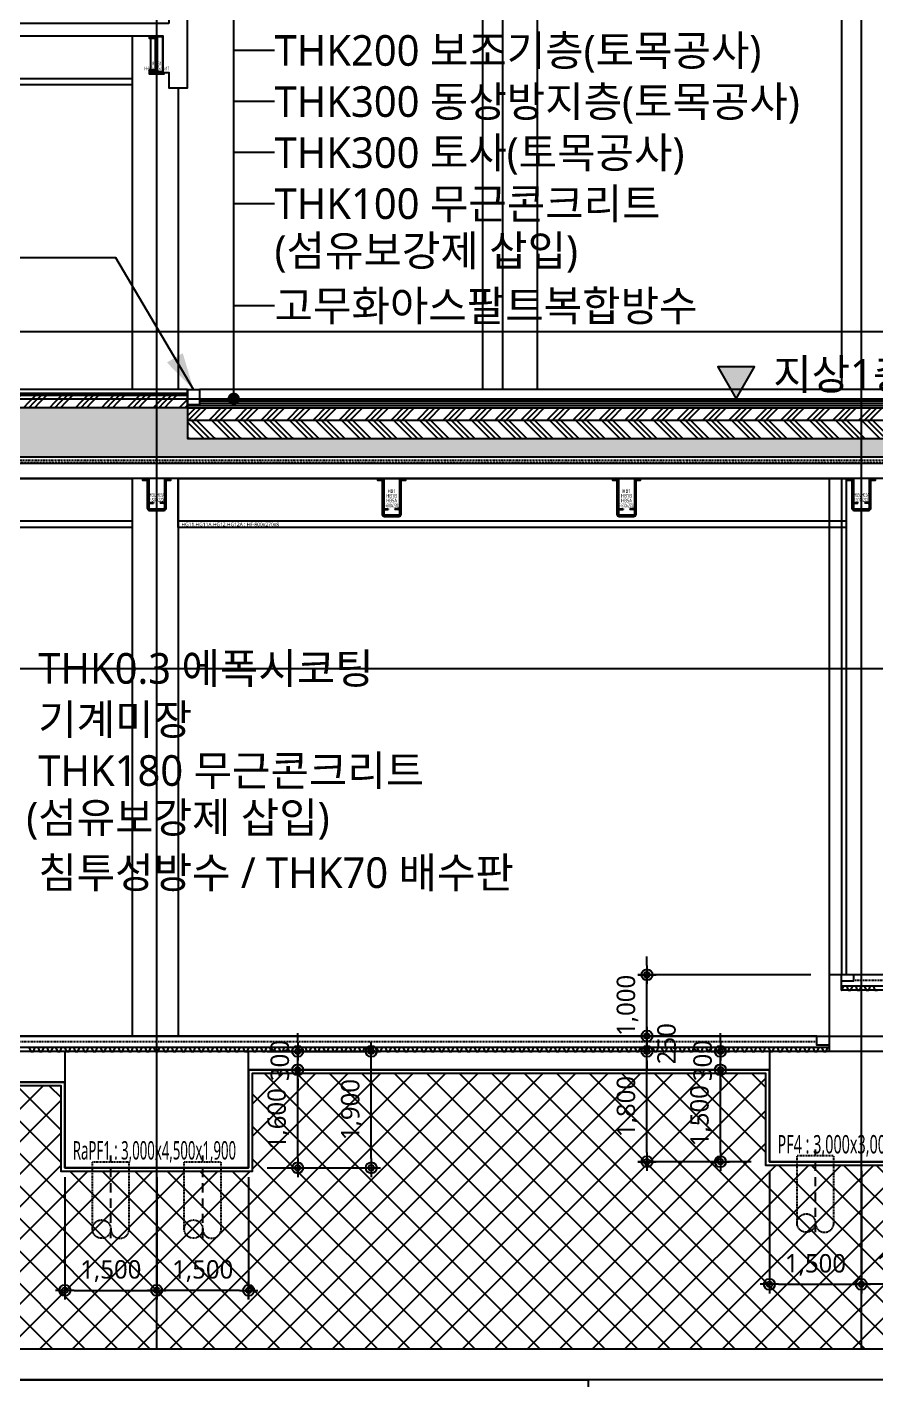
# Model space of a CAD drawing. Header units: millimetres. Extents: x 367092 to 767578, y 396038 to 811791.
# Drawn here: x 599225 to 613080, y 443014 to 465090 of the extents above; entities that cross this region are included whole.
import ezdxf
from ezdxf.enums import TextEntityAlignment as Align

# ---------------------------------------------------------------- set-up
doc = ezdxf.new("R2010")
doc.units = ezdxf.units.MM
doc.header["$LTSCALE"] = 100
doc.header["$MEASUREMENT"] = 0
doc.header["$PDSIZE"] = -10
doc.linetypes.add('HID', pattern=[2.5, 1.5, -1])
doc.linetypes.add('HIDDEN2', pattern=[0.1875, 0.125, -0.0625])
doc.layers.get('0').update_dxf_attribs({"linetype": 'CONTINUOUS'})
doc.layers.get('Defpoints').update_dxf_attribs({"color": 171, "linetype": 'CONTINUOUS'})
for name, color, linetype in [('!착공용비교list', 11, 'CONTINUOUS'), ('02-COL', 2, 'CONTINUOUS'), ('251', 251, 'CONTINUOUS'), ('cen', 14, 'CONTINUOUS'), ('CON', 2, 'CONTINUOUS'), ('DIM', 7, 'CONTINUOUS'), ('ELE-6', 8, 'CONTINUOUS'), ('ELE-8', 8, 'CONTINUOUS'), ('ELE5', 254, 'CONTINUOUS'), ('ELE6', 8, 'CONTINUOUS'), ('FIN', 8, 'CONTINUOUS'), ('FIN(내화피복)', 8, 'CONTINUOUS'), ('FIN(패널-200글라스울)', 4, 'CONTINUOUS'), ('HAT-252', 252, 'CONTINUOUS'), ('HF', 3, 'CONTINUOUS'), ('LAND-2', 4, 'CONTINUOUS'), ('LED', 7, 'CONTINUOUS'), ('NDIM', 7, 'CONTINUOUS'), ('P-CEN', 6, 'HID'), ('PI', 6, 'HID'), ('S-SBEAM-HF', 4, 'CONTINUOUS'), ('S-SGIRDER-HF', 3, 'CONTINUOUS'), ('STEEL', 5, 'CONTINUOUS'), ('SYM', 7, 'CONTINUOUS'), ('TEXT(AXIS)', 2, 'CONTINUOUS'), ('TEXT(MIN)', 7, 'CONTINUOUS'), ('TITLE', 7, 'CONTINUOUS'), ('wire-meshes', 1, 'CONTINUOUS'), ('배수판', 5, 'CONTINUOUS')]:
    doc.layers.add(name, color=color, linetype=linetype)
doc.styles.add('CGS', font='cgse', dxfattribs={"bigfont": 'cgs'})
doc.styles.add('TE', font='malgun_0.ttf')
doc.styles.add('나눔바른고딕', font='NanumBarunGothic.ttf')
doc.dimstyles.new('BA', dxfattribs={"dimscale": 500, "dimtxt": 3, "dimasz": 1, "dimexe": 1, "dimexo": 5, "dimgap": 0.9, "dimtad": 1, "dimdec": 0, "dimdsep": 46, "dimlunit": 6, "dimtxsty": 'TE', "dimblk": 'DDD', "dimcen": 2.5, "dimclrd": 256, "dimclre": 256, "dimclrt": 3, "dimazin": 2, "dimtfac": 1, "dimtdec": 0, "dimtix": 1, "dimtmove": 2, "dimatfit": 3, "dimldrblk": 'DDD', "dimfxl": 1, "dimtolj": 1, "dimtzin": 0, "dimarcsym": 2})
doc.dimstyles.new('NDIM 1200', dxfattribs={"dimscale": 500, "dimtxt": 3, "dimasz": 1, "dimexe": 2, "dimexo": 2, "dimgap": 1, "dimtad": 1, "dimdec": 0, "dimdsep": 46, "dimtxsty": 'CGS', "dimblk": 'DOT0', "dimcen": 1, "dimdle": 8, "dimclrd": 2, "dimclre": 2, "dimclrt": 2, "dimadec": 0, "dimazin": 0, "dimtfac": 1, "dimtdec": 0, "dimtix": 1, "dimtmove": 2, "dimatfit": 3, "dimldrblk": 'DOT0', "dimfxl": 1, "dimtolj": 1, "dimtzin": 0, "dimlwd": -1, "dimlwe": -1, "dimarcsym": 0})

# ---------------------------------------------------------------- blocks, each defined once
blk = doc.blocks.new('*U235')
at = {"layer": 'ELE6', "ltscale": 0.1}
for p, q in [((10900, -8), (0, -8)), ((10900, -700), (0, -700))]:
    blk.add_line(p, q, dxfattribs=at)
blk.add_lwpolyline([(10900, -800), (0, -800), (0, 0), (10900, 0)], close=True, dxfattribs=at)
at = {"layer": 'Defpoints', "style": 'TE'}
blk.add_text('HG11,HG11A,HG12,HG12A : HF-800x270x8', height=60, dxfattribs=at).set_placement((851, -750), align=Align.MIDDLE_CENTER)
blk = doc.blocks.new('*U234')
at = {"layer": 'ELE6', "ltscale": 0.1}
for p, q in [((10675, -8), (0, -8)), ((10675, -700), (0, -700))]:
    blk.add_line(p, q, dxfattribs=at)
blk.add_lwpolyline([(10675, -800), (0, -800), (0, 0), (10675, 0)], close=True, dxfattribs=at)
at = {"layer": 'Defpoints', "style": 'TE'}
blk.add_text('HG11,HG11A,HG12,HG12A : HF-800x270x8', height=60, dxfattribs=at).set_placement((851, -750), align=Align.MIDDLE_CENTER)
blk = doc.blocks.new('HF')
at = {"layer": 'Defpoints'}
blk.add_point((0, 0), dxfattribs=at)
at = {"layer": 'HF'}
for p, q in [((-209, 0), (-147, 0)), ((-209, 0), (-209, -6)), ((209, 0), (147, 0)), ((209, 0), (209, -6)), ((-209, -6), (-147, -6)), ((-135, -18), (-135, -482)), ((-129, -18), (-129, -482)), ((129, -18), (129, -482)), ((135, -18), (135, -482)), ((209, -6), (147, -6)), ((-135, -518), (-135, -582)), ((-129, -518), (-129, -582)), ((-117, -494), (-55, -494)), ((-117, -500), (-55, -500)), ((-117, -506), (-55, -506)), ((-117, -594), (117, -594)), ((-117, -600), (117, -600)), ((-55, -494), (-55, -500)), ((-55, -500), (-55, -506)), ((117, -494), (55, -494)), ((55, -494), (55, -500)), ((117, -500), (55, -500)), ((55, -500), (55, -506)), ((117, -506), (55, -506)), ((129, -518), (129, -582)), ((135, -518), (135, -582))]:
    blk.add_line(p, q, dxfattribs=at)
for centre, radius, start, end in [((-147, -18), 18, 0, 90), ((-147, -18), 12, 0, 90), ((147, -18), 18, 90, 180), ((147, -18), 12, 90, 180), ((-117, -482), 18, 180, 270), ((-117, -518), 18, 90, 180), ((-117, -582), 18, 180, 270), ((-117, -482), 12, 180, 270), ((-117, -518), 12, 90, 180), ((-117, -582), 12, 180, 270), ((117, -482), 12, 270, 0), ((117, -482), 18, 270, 0), ((117, -518), 18, 0, 90), ((117, -518), 12, 0, 90), ((117, -582), 12, 270, 0), ((117, -582), 18, 270, 0)]:
    blk.add_arc(centre, radius, start, end, dxfattribs=at)
blk = doc.blocks.new('HB1')
at = {"layer": 'S-SBEAM-HF'}
blk.add_blockref('HF', (0, 0), dxfattribs=at)
at = {"layer": 'Defpoints', "style": 'TE'}
for s, width, p in [('HB1', 0.7, (0, -206)), ('HF-600x270x6', 0.5, (0, -442)), ('HB1B', 0.7, (0, -284)), ('HB5A', 0.7, (0, -361))]:
    blk.add_text(s, height=60, dxfattribs=dict(at, width=width)).set_placement(p, align=Align.MIDDLE_CENTER)
blk = doc.blocks.new('*U232')
at = {"layer": 'Defpoints'}
blk.add_point((0, 0), dxfattribs=at)
at = {"layer": 'HF'}
for p, q in [((-209, 0), (-147, 0)), ((-209, 0), (-209, -6)), ((209, 0), (147, 0)), ((209, 0), (209, -6)), ((-209, -6), (-147, -6)), ((-135, -18), (-135, -382)), ((-129, -18), (-129, -382)), ((129, -18), (129, -382)), ((135, -18), (135, -382)), ((209, -6), (147, -6)), ((-135, -418), (-135, -482)), ((-129, -418), (-129, -482)), ((-117, -394), (-55, -394)), ((-117, -400), (-55, -400)), ((-117, -406), (-55, -406)), ((-55, -394), (-55, -400)), ((-55, -400), (-55, -406)), ((117, -394), (55, -394)), ((55, -394), (55, -400)), ((117, -400), (55, -400)), ((55, -400), (55, -406)), ((117, -406), (55, -406)), ((129, -418), (129, -482)), ((135, -418), (135, -482)), ((-117, -494), (117, -494)), ((-117, -500), (117, -500))]:
    blk.add_line(p, q, dxfattribs=at)
for centre, radius, start, end in [((-147, -18), 18, 0, 90), ((-147, -18), 12, 0, 90), ((147, -18), 18, 90, 180), ((147, -18), 12, 90, 180), ((-117, -382), 18, 180, 270), ((-117, -418), 18, 90, 180), ((-117, -382), 12, 180, 270), ((-117, -418), 12, 90, 180), ((117, -382), 12, 270, 360), ((117, -382), 18, 270, 360), ((117, -418), 18, 0, 90), ((117, -418), 12, 0, 90), ((-117, -482), 18, 180, 270), ((-117, -482), 12, 180, 270), ((117, -482), 12, 270, 360), ((117, -482), 18, 270, 360)]:
    blk.add_arc(centre, radius, start, end, dxfattribs=at)
blk = doc.blocks.new('HG5')
at = {"layer": 'S-SGIRDER-HF', "ltscale": 0.1}
blk.add_blockref('*U232', (0, 0), dxfattribs=at)
at = {"layer": 'Defpoints', "style": 'TE', "width": 0.5}
for s, p in [('HF-500x270x6', (2, -347)), ('HG5, HG6A', (2, -266))]:
    blk.add_text(s, height=60, dxfattribs=at).set_placement(p, align=Align.MIDDLE_CENTER)
blk = doc.blocks.new('*U195')
at = {"layer": 'Defpoints'}
for p, q in [((-100, 283), (-100, -283)), ((100, -283), (100, 283)), ((-5.5, 0), (5.5, 0))]:
    blk.add_line(p, q, dxfattribs=at)
at = {"layer": 'STEEL', "color": 0, "linetype": 'ByBlock', "ltscale": 0.5}
for p, q in [((-5.5, 283), (-100, 283)), ((-5.5, -283), (-5.5, 283)), ((100, 283), (5.5, 283)), ((5.5, 283), (5.5, -283)), ((-100, -283), (-5.5, -283)), ((5.5, -283), (100, -283))]:
    blk.add_line(p, q, dxfattribs=at)
for points in [[(-100, 283), (-100, 300), (100, 300), (100, 283)], [(100, -283), (100, -300), (-100, -300), (-100, -283)]]:
    blk.add_lwpolyline(points, dxfattribs=at)
blk = doc.blocks.new('RaSG1')
at = {"layer": 'HF'}
blk.add_blockref('*U195', (0, -300), dxfattribs=at)
at = {"layer": 'Defpoints', "style": 'TE', "width": 0.5}
for s, p in [('RaSG1', (2, -452)), ('H-600x200x11x17', (2, -533))]:
    blk.add_text(s, height=60, dxfattribs=at).set_placement(p, align=Align.MIDDLE_CENTER)
blk = doc.blocks.new('RaPF1 SEC')
at = {"layer": 'Defpoints', "linetype": 'HIDDEN2', "ltscale": 0.5}
blk.add_lwpolyline([(0, 0), (3000, 0), (3000, 1900), (0, 1900)], close=True, dxfattribs=at)
at = {"layer": 'Defpoints', "style": 'TE', "width": 0.55}
blk.add_text('RaPF1 : 3,000x4,500x1,900', height=300, dxfattribs=at).set_placement((131, 136))
blk = doc.blocks.new('파일입면')
at = {"layer": 'P-CEN'}
blk.add_line((0, -1150), (0, 200), dxfattribs=at)
at = {"layer": 'PI', "ltscale": 0.1}
for p, q in [((-300, -1000), (-300, 100)), ((-300, 100), (300, 100)), ((300, -1000), (300, 100))]:
    blk.add_line(p, q, dxfattribs=at)
blk.add_circle((-150, -1000), 150, dxfattribs=at)
blk.add_arc((150, -1000), 150, 179.9998, 0.0002, dxfattribs=at)
blk = doc.blocks.new('PF4 SEC')
at = {"layer": 'Defpoints', "linetype": 'HIDDEN2', "ltscale": 0.5}
blk.add_lwpolyline([(0, 0), (3000, 0), (3000, 1800), (0, 1800)], close=True, dxfattribs=at)
at = {"layer": 'Defpoints', "style": 'TE', "width": 0.6}
blk.add_text('PF4 : 3,000x3,000x1,800', height=300, dxfattribs=at).set_placement((131, 136))
blk = doc.blocks.new('DDD')
at = {"layer": 'DIM', "color": 0}
for p, q in [((-1, 0), (1, 0)), ((0, -1), (0, 1))]:
    blk.add_line(p, q, dxfattribs=at)
for radius in [0.6, 0.3]:
    blk.add_circle((0, 0), radius, dxfattribs=at)
blk = doc.blocks.new('*D250')
at = {"layer": 'Defpoints', "color": 0, "ltscale": 0.4, "transparency": 16777216}
for p in [(609342, 449625), (612317, 449625), (612317, 448625)]:
    blk.add_point(p, dxfattribs=at)
at = {"layer": 'NDIM', "lineweight": -2, "ltscale": 0.4, "transparency": 16777216}
for p, q in [((609342, 449775), (609342, 449925)), ((612017, 449625), (609192, 449625)), ((609342, 448625), (609342, 449625)), ((612017, 448625), (609192, 448625)), ((609342, 448475), (609342, 448325))]:
    blk.add_line(p, q, dxfattribs=at)
at = {"layer": 'NDIM', "lineweight": -2, "ltscale": 0.4, "transparency": 16777216, "xscale": 150, "yscale": 150, "zscale": 150}
for p, rotation in [((609342, 449625), 270), ((609342, 448625), 90)]:
    blk.add_blockref('DDD', p, dxfattribs=dict(at, rotation=rotation))
at = {"layer": 'NDIM', "color": 3, "ltscale": 0.4, "transparency": 16777216, "insert": (609026, 449125), "char_height": 300, "attachment_point": 5, "rotation": 90, "style": 'TE'}
blk.add_mtext('\\A1;1,000', dxfattribs=at)
blk = doc.blocks.new('*U259')
at = {"layer": 'ELE6', "ltscale": 0.1}
for p, q in [((10775, -8), (0, -8)), ((10775, -700), (0, -700))]:
    blk.add_line(p, q, dxfattribs=at)
blk.add_lwpolyline([(10775, -800), (0, -800), (0, 0), (10775, 0)], close=True, dxfattribs=at)
at = {"layer": 'Defpoints', "style": 'TE'}
blk.add_text('HG11,HG11A,HG12,HG12A : HF-800x270x8', height=60, dxfattribs=at).set_placement((851, -750), align=Align.MIDDLE_CENTER)
blk = doc.blocks.new('DOT0')
blk.add_line((-3, 0), (3, 0))
at = {"color": 6}
blk.add_circle((0, 0), 0.75, dxfattribs=at)
blk = doc.blocks.new('A$C51E23882')
at = {"layer": 'TITLE'}
blk.add_lwpolyline([(8500, 0), (0, 0), (0, 5200), (8500, 5200)], close=True, dxfattribs=at)
for points in [[(8500, 3200), (0, 3200)], [(3300, 3200), (3300, 0)], [(5300, 3200), (5300, 0)], [(3300, 1600), (8500, 1600)]]:
    blk.add_lwpolyline(points, dxfattribs=at)
at = {"layer": 'TITLE', "style": '나눔바른고딕'}
for s, p in [('F.L', (4352, 2378)), ('S.L', (4352, 778))]:
    blk.add_text(s, height=700, dxfattribs=at).set_placement(p, align=Align.MIDDLE)
blk = doc.blocks.new('*D342')
at = {"layer": 'Defpoints', "color": 0, "ltscale": 0.4, "transparency": 16777216}
for p in [(609342, 448375), (611342, 448375), (611342, 446575)]:
    blk.add_point(p, dxfattribs=at)
at = {"layer": 'NDIM', "lineweight": -2, "ltscale": 0.4, "transparency": 16777216}
for p, q in [((611042, 448375), (609192, 448375)), ((609342, 446725), (609342, 448225)), ((611042, 446575), (609192, 446575))]:
    blk.add_line(p, q, dxfattribs=at)
at = {"layer": 'NDIM', "lineweight": -2, "ltscale": 0.4, "transparency": 16777216, "xscale": 150, "yscale": 150, "zscale": 150}
for p, rotation in [((609342, 448375), 90), ((609342, 446575), 270)]:
    blk.add_blockref('DDD', p, dxfattribs=dict(at, rotation=rotation))
at = {"layer": 'NDIM', "color": 3, "ltscale": 0.4, "transparency": 16777216, "insert": (609026, 447475), "char_height": 300, "attachment_point": 5, "rotation": 90, "style": 'TE'}
blk.add_mtext('\\A1;1,800', dxfattribs=at)
blk = doc.blocks.new('*D343')
at = {"layer": 'Defpoints', "color": 0, "ltscale": 0.4, "transparency": 16777216}
for p in [(609342, 448625), (611342, 448625), (611342, 448375)]:
    blk.add_point(p, dxfattribs=at)
at = {"layer": 'NDIM', "lineweight": -2, "ltscale": 0.4, "transparency": 16777216}
for p, q in [((609342, 448775), (609342, 448925)), ((611042, 448625), (609192, 448625)), ((609342, 448375), (609342, 448625)), ((611042, 448375), (609192, 448375)), ((609342, 448225), (609342, 448075))]:
    blk.add_line(p, q, dxfattribs=at)
at = {"layer": 'NDIM', "lineweight": -2, "ltscale": 0.4, "transparency": 16777216, "xscale": 150, "yscale": 150, "zscale": 150}
for p, rotation in [((609342, 448625), 270), ((609342, 448375), 90)]:
    blk.add_blockref('DDD', p, dxfattribs=dict(at, rotation=rotation))
at = {"layer": 'NDIM', "color": 3, "ltscale": 0.4, "transparency": 16777216, "insert": (609663, 448500), "char_height": 300, "attachment_point": 5, "rotation": 90, "style": 'TE'}
blk.add_mtext('\\A1;250', dxfattribs=at)
blk = doc.blocks.new('*D351')
at = {"layer": 'Defpoints', "color": 0, "ltscale": 0.4, "transparency": 16777216}
for p in [(599842, 446475), (601342, 446475), (601342, 444475)]:
    blk.add_point(p, dxfattribs=at)
at = {"layer": 'NDIM', "lineweight": -2, "ltscale": 0.4, "transparency": 16777216}
for p, q in [((599842, 446325), (599842, 444325)), ((601342, 446325), (601342, 444325)), ((599992, 444475), (601192, 444475))]:
    blk.add_line(p, q, dxfattribs=at)
at = {"layer": 'NDIM', "lineweight": -2, "ltscale": 0.4, "transparency": 16777216, "xscale": 150, "yscale": 150, "zscale": 150, "rotation": 180}
blk.add_blockref('DDD', (599842, 444475), dxfattribs=at)
at = {"layer": 'NDIM', "lineweight": -2, "ltscale": 0.4, "transparency": 16777216, "xscale": 150, "yscale": 150, "zscale": 150}
blk.add_blockref('DDD', (601342, 444475), dxfattribs=at)
at = {"layer": 'NDIM', "color": 3, "ltscale": 0.4, "transparency": 16777216, "insert": (600592, 444791), "char_height": 300, "attachment_point": 5, "style": 'TE'}
blk.add_mtext('\\A1;1,500', dxfattribs=at)
blk = doc.blocks.new('*D352')
at = {"layer": 'Defpoints', "color": 0, "ltscale": 0.4, "transparency": 16777216}
for p in [(601342, 446475), (602842, 446475), (601342, 444475)]:
    blk.add_point(p, dxfattribs=at)
at = {"layer": 'NDIM', "lineweight": -2, "ltscale": 0.4, "transparency": 16777216}
for p, q in [((601342, 446325), (601342, 444325)), ((602842, 446325), (602842, 444325)), ((602692, 444475), (601492, 444475))]:
    blk.add_line(p, q, dxfattribs=at)
at = {"layer": 'NDIM', "lineweight": -2, "ltscale": 0.4, "transparency": 16777216, "xscale": 150, "yscale": 150, "zscale": 150, "rotation": 180}
blk.add_blockref('DDD', (601342, 444475), dxfattribs=at)
at = {"layer": 'NDIM', "lineweight": -2, "ltscale": 0.4, "transparency": 16777216, "xscale": 150, "yscale": 150, "zscale": 150}
blk.add_blockref('DDD', (602842, 444475), dxfattribs=at)
at = {"layer": 'NDIM', "color": 3, "ltscale": 0.4, "transparency": 16777216, "insert": (602092, 444791), "char_height": 300, "attachment_point": 5, "style": 'TE'}
blk.add_mtext('\\A1;1,500', dxfattribs=at)
blk = doc.blocks.new('*D353')
at = {"layer": 'Defpoints', "color": 0, "ltscale": 0.4, "transparency": 16777216}
for p in [(611342, 446574), (612842, 446574), (612842, 444574)]:
    blk.add_point(p, dxfattribs=at)
at = {"layer": 'NDIM', "lineweight": -2, "ltscale": 0.4, "transparency": 16777216}
for p, q in [((611342, 446424), (611342, 444424)), ((612842, 446424), (612842, 444424)), ((611492, 444574), (612692, 444574))]:
    blk.add_line(p, q, dxfattribs=at)
at = {"layer": 'NDIM', "lineweight": -2, "ltscale": 0.4, "transparency": 16777216, "xscale": 150, "yscale": 150, "zscale": 150, "rotation": 180}
blk.add_blockref('DDD', (611342, 444574), dxfattribs=at)
at = {"layer": 'NDIM', "lineweight": -2, "ltscale": 0.4, "transparency": 16777216, "xscale": 150, "yscale": 150, "zscale": 150}
blk.add_blockref('DDD', (612842, 444574), dxfattribs=at)
at = {"layer": 'NDIM', "color": 3, "ltscale": 0.4, "transparency": 16777216, "insert": (612092, 444890), "char_height": 300, "attachment_point": 5, "style": 'TE'}
blk.add_mtext('\\A1;1,500', dxfattribs=at)
blk = doc.blocks.new('*D354')
at = {"layer": 'Defpoints', "color": 0, "ltscale": 0.4, "transparency": 16777216}
for p in [(612842, 446574), (614342, 446574), (612842, 444574)]:
    blk.add_point(p, dxfattribs=at)
at = {"layer": 'NDIM', "lineweight": -2, "ltscale": 0.4, "transparency": 16777216}
for p, q in [((612842, 446424), (612842, 444424)), ((614342, 446424), (614342, 444424)), ((614192, 444574), (612992, 444574))]:
    blk.add_line(p, q, dxfattribs=at)
at = {"layer": 'NDIM', "lineweight": -2, "ltscale": 0.4, "transparency": 16777216, "xscale": 150, "yscale": 150, "zscale": 150, "rotation": 180}
blk.add_blockref('DDD', (612842, 444574), dxfattribs=at)
at = {"layer": 'NDIM', "lineweight": -2, "ltscale": 0.4, "transparency": 16777216, "xscale": 150, "yscale": 150, "zscale": 150}
blk.add_blockref('DDD', (614342, 444574), dxfattribs=at)
at = {"layer": 'NDIM', "color": 3, "ltscale": 0.4, "transparency": 16777216, "insert": (613592, 444890), "char_height": 300, "attachment_point": 5, "style": 'TE'}
blk.add_mtext('\\A1;1,500', dxfattribs=at)
blk = doc.blocks.new('*D367')
at = {"layer": 'Defpoints', "color": 0, "ltscale": 0.4, "transparency": 16777216}
for p in [(610542, 448375), (611342, 448375), (611342, 448075)]:
    blk.add_point(p, dxfattribs=at)
at = {"layer": 'NDIM', "lineweight": -2, "ltscale": 0.4, "transparency": 16777216}
for p, q in [((610542, 448525), (610542, 448675)), ((611042, 448375), (610392, 448375)), ((610542, 448075), (610542, 448375)), ((611042, 448075), (610392, 448075)), ((610542, 447925), (610542, 447775))]:
    blk.add_line(p, q, dxfattribs=at)
at = {"layer": 'NDIM', "lineweight": -2, "ltscale": 0.4, "transparency": 16777216, "xscale": 150, "yscale": 150, "zscale": 150}
for p, rotation in [((610542, 448375), 270), ((610542, 448075), 90)]:
    blk.add_blockref('DDD', p, dxfattribs=dict(at, rotation=rotation))
at = {"layer": 'NDIM', "color": 3, "ltscale": 0.4, "transparency": 16777216, "insert": (610252, 448225), "char_height": 300, "attachment_point": 5, "rotation": 90, "style": 'TE'}
blk.add_mtext('\\A1;300', dxfattribs=at)
blk = doc.blocks.new('*D368')
at = {"layer": 'Defpoints', "color": 0, "ltscale": 0.4, "transparency": 16777216}
for p in [(610542, 448075), (611342, 448075), (611342, 446575)]:
    blk.add_point(p, dxfattribs=at)
at = {"layer": 'NDIM', "lineweight": -2, "ltscale": 0.4, "transparency": 16777216}
for p, q in [((611042, 448075), (610392, 448075)), ((610542, 446725), (610542, 447925)), ((611042, 446575), (610392, 446575))]:
    blk.add_line(p, q, dxfattribs=at)
at = {"layer": 'NDIM', "lineweight": -2, "ltscale": 0.4, "transparency": 16777216, "xscale": 150, "yscale": 150, "zscale": 150}
for p, rotation in [((610542, 448075), 90), ((610542, 446575), 270)]:
    blk.add_blockref('DDD', p, dxfattribs=dict(at, rotation=rotation))
at = {"layer": 'NDIM', "color": 3, "ltscale": 0.4, "transparency": 16777216, "insert": (610226, 447325), "char_height": 300, "attachment_point": 5, "rotation": 90, "style": 'TE'}
blk.add_mtext('\\A1;1,500', dxfattribs=at)
blk = doc.blocks.new('*D369')
at = {"layer": 'Defpoints', "color": 0, "ltscale": 0.4, "transparency": 16777216}
for p in [(602842, 448375), (604842, 448375), (602842, 446475)]:
    blk.add_point(p, dxfattribs=at)
at = {"layer": 'NDIM', "lineweight": -2, "ltscale": 0.4, "transparency": 16777216}
for p, q in [((603142, 448375), (604992, 448375)), ((604842, 446625), (604842, 448225)), ((603142, 446475), (604992, 446475))]:
    blk.add_line(p, q, dxfattribs=at)
at = {"layer": 'NDIM', "lineweight": -2, "ltscale": 0.4, "transparency": 16777216, "xscale": 150, "yscale": 150, "zscale": 150}
for p, rotation in [((604842, 448375), 90), ((604842, 446475), 270)]:
    blk.add_blockref('DDD', p, dxfattribs=dict(at, rotation=rotation))
at = {"layer": 'NDIM', "color": 3, "ltscale": 0.4, "transparency": 16777216, "insert": (604526, 447425), "char_height": 300, "attachment_point": 5, "rotation": 90, "style": 'TE'}
blk.add_mtext('\\A1;1,900', dxfattribs=at)
blk = doc.blocks.new('*D370')
at = {"layer": 'Defpoints', "color": 0, "ltscale": 0.4, "transparency": 16777216}
for p in [(602842, 448375), (603642, 448375), (602842, 448075)]:
    blk.add_point(p, dxfattribs=at)
at = {"layer": 'NDIM', "lineweight": -2, "ltscale": 0.4, "transparency": 16777216}
for p, q in [((603642, 448525), (603642, 448675)), ((603142, 448375), (603792, 448375)), ((603642, 448075), (603642, 448375)), ((603142, 448075), (603792, 448075)), ((603642, 447925), (603642, 447775))]:
    blk.add_line(p, q, dxfattribs=at)
at = {"layer": 'NDIM', "lineweight": -2, "ltscale": 0.4, "transparency": 16777216, "xscale": 150, "yscale": 150, "zscale": 150}
for p, rotation in [((603642, 448375), 270), ((603642, 448075), 90)]:
    blk.add_blockref('DDD', p, dxfattribs=dict(at, rotation=rotation))
at = {"layer": 'NDIM', "color": 3, "ltscale": 0.4, "transparency": 16777216, "insert": (603352, 448225), "char_height": 300, "attachment_point": 5, "rotation": 90, "style": 'TE'}
blk.add_mtext('\\A1;300', dxfattribs=at)
blk = doc.blocks.new('*D371')
at = {"layer": 'Defpoints', "color": 0, "ltscale": 0.4, "transparency": 16777216}
for p in [(602842, 448075), (603642, 448075), (602842, 446475)]:
    blk.add_point(p, dxfattribs=at)
at = {"layer": 'NDIM', "lineweight": -2, "ltscale": 0.4, "transparency": 16777216}
for p, q in [((603142, 448075), (603792, 448075)), ((603642, 446625), (603642, 447925)), ((603142, 446475), (603792, 446475))]:
    blk.add_line(p, q, dxfattribs=at)
at = {"layer": 'NDIM', "lineweight": -2, "ltscale": 0.4, "transparency": 16777216, "xscale": 150, "yscale": 150, "zscale": 150}
for p, rotation in [((603642, 448075), 90), ((603642, 446475), 270)]:
    blk.add_blockref('DDD', p, dxfattribs=dict(at, rotation=rotation))
at = {"layer": 'NDIM', "color": 3, "ltscale": 0.4, "transparency": 16777216, "insert": (603326, 447275), "char_height": 300, "attachment_point": 5, "rotation": 90, "style": 'TE'}
blk.add_mtext('\\A1;1,600', dxfattribs=at)

msp = doc.modelspace()

# ---------------------------------------------------------------- hatches: boundary and pattern name
at = {"layer": '251', "ltscale": 10000}
h = msp.add_hatch(dxfattribs=at)
h.set_pattern_fill('DASH', color=256, scale=800)
h.set_pattern_definition([(0, (-34567183.95, 1552883.68), (100, 100), [100, -100])])
h.paths.add_polyline_path([(589106.8, 458884.8), (589106.8, 458074.8), (623711.8, 458074.8), (623711.8, 458884.8), (621841.8, 458884.8), (621841.8, 458374.8), (601841.8, 458374.8), (601841.8, 458884.8), (598641.8, 458884.8), (598641.8, 458374.8), (592241.8, 458374.8), (592241.8, 458884.8)])
h.paths.add_polyline_path([(638861.8, 458074.8), (638861.8, 458884.8), (636471.8, 458884.8), (636471.8, 458074.8)])
at = {"layer": 'HAT-252', "ltscale": 10000}
h = msp.add_hatch(dxfattribs=at)
h.set_pattern_fill('AR-SAND', color=256, scale=10)
h.set_pattern_definition([(37.5, (0, 0), (-0.62993358, 19.2682377), [0, -15.2, 0, -17, 0, -16.25]), (7.5, (0, 0), (17.69776705, 28.22146065), [0, -8.2, 0, -13.7, 0, -5.25]), (327.5, (-12.3, 0), (31.1414186, 0.05659054), [0, -5, 0, -18, 0, -23.5]), (317.5, (-12.3, 0), (30.061266, 8.77675565), [0, -2.5, 0, -11.8, 0, -13.5])])
h.paths.add_polyline_path([(598641.8, 459114.8), (601841.8, 459114.8), (601841.8, 459084.8), (598641.8, 459084.8)])
at = {"layer": 'HAT-252', "ltscale": 100}
h = msp.add_hatch(dxfattribs=at)
h.set_pattern_fill('GOST_GROUND', color=256, scale=30)
h.set_pattern_definition([(45, (-34560783.95, 1553143.68), (424.2640687, -3e-14), [600]), (45, (-34560693.95, 1553143.68), (424.2640687, -3e-14), [600]), (45, (-34560603.95, 1553143.68), (424.2640687, -3e-14), [600])])
h.paths.add_polyline_path([(598641.8, 458884.8), (601841.8, 458884.8), (601841.8, 459084.8), (598641.8, 459084.8)])
at = {"layer": 'HAT-252', "ltscale": 10000}
h = msp.add_hatch(dxfattribs=at)
h.set_pattern_fill('ANSI31', color=256, scale=300, angle=135)
h.set_pattern_definition([(180, (-34121183.95, 696214.906), (-4e-15, -37.5), [])])
h.paths.add_polyline_path([(602041.8, 459024.8), (602041.8, 458924.8), (601841.8, 458924.8), (601841.8, 458874.8), (621841.8, 458874.8), (621841.8, 459024.8), (621841.8, 459024.8), (621841.8, 458924.8), (621641.8, 458924.8), (621641.8, 459024.8)])
at = {"layer": 'HAT-252', "ltscale": 100}
h = msp.add_hatch(dxfattribs=at)
h.set_pattern_fill('GOST_GROUND', color=256, scale=30)
h.set_pattern_definition([(45, (-34557383.95, 1552883.68), (424.2640687, -3e-14), [600]), (45, (-34557293.95, 1552883.68), (424.2640687, -3e-14), [600]), (45, (-34557203.95, 1552883.68), (424.2640687, -3e-14), [600])])
h.paths.add_polyline_path([(601841.8, 458674.8), (621841.8, 458674.8), (621841.8, 458874.8), (601841.8, 458874.8)])
at = {"layer": 'HAT-252', "ltscale": 10000}
h = msp.add_hatch(dxfattribs=at)
h.set_pattern_fill('ANSI37', color=256, scale=3000)
h.paths.add_polyline_path([(642841.8, 447714.8), (637401.8, 447714.8), (637401.8, 447414.8), (634281.8, 447414.8), (634281.8, 449014.8), (625901.8, 449014.8), (625901.8, 447414.8), (622781.8, 447414.8), (622781.8, 449014.8), (614401.8, 449014.8), (614401.8, 446513.8), (611281.8, 446513.8), (611281.8, 448014.8), (602901.8, 448014.8), (602901.8, 446414.8), (599781.8, 446414.8), (599781.8, 447814.8), (593701.8, 447814.8), (593701.8, 447014.8), (589081.8, 447014.8), (589081.8, 447074.8), (589106.8, 447074.8), (589106.8, 458624.8), (586841.8, 458624.8), (586841.8, 443513.8), (642841.8, 443513.8)])
at = {"layer": 'HAT-252', "ltscale": 100}
h = msp.add_hatch(dxfattribs=at)
h.set_pattern_fill('GOST_GROUND', color=256, scale=30, angle=90)
h.set_pattern_definition([(135, (-34121183.95, 696214.9), (3e-14, 424.2640687), [600]), (135, (-34121183.95, 696304.9), (3e-14, 424.2640687), [600]), (135, (-34121183.95, 696394.9), (3e-14, 424.2640687), [600])])
h.paths.add_polyline_path([(601841.8, 458374.8), (621841.8, 458374.8), (621841.8, 458674.8), (601841.8, 458674.8)])
at = {"layer": 'SYM'}
h = msp.add_hatch(color=256, dxfattribs=at)
h.dxf.hatch_style = 1
h.paths.add_polyline_path([(610798.7, 459024.8), (611098.7, 459544.4), (610498.7, 459544.4)])

# ---------------------------------------------------------------- linework, layer by layer
at = {"layer": '02-COL', "ltscale": 0.1}
msp.add_lwpolyline([(601541.8, 465146.9), (589641.8, 465146.9), (589641.8, 466696.9), (589341.8, 466696.9), (589341.8, 464096.9), (589641.8, 464096.9), (589641.8, 464346.9), (589741.8, 464346.9), (589741.8, 464946.9), (601441.8, 464946.9), (601441.8, 464346.9), (601541.8, 464346.9), (601541.8, 464096.9), (601841.8, 464096.9), (601841.8, 466696.9), (601541.8, 466696.9)], close=True, dxfattribs=at)
msp.add_lwpolyline([(639291.8, 457974.8), (639841.8, 457974.8), (639841.8, 457724.8), (589941.8, 457724.8)], dxfattribs=at)
at = {"layer": '251', "ltscale": 0.5}
msp.add_line((601841.8, 459174.8), (598641.8, 459174.8), dxfattribs=at)
for points in [[(642841.8, 447774.8), (637341.8, 447774.8), (637341.8, 447474.8), (634341.8, 447474.8), (634341.8, 449074.8), (625841.8, 449074.8), (625841.8, 447474.8), (622841.8, 447474.8), (622841.8, 449074.8), (614341.8, 449074.8), (614341.8, 446573.8), (611341.8, 446573.8), (611341.8, 448074.8), (602841.8, 448074.8), (602841.8, 446474.8), (599841.8, 446474.8), (599841.8, 447874.8), (593641.8, 447874.8), (593641.8, 447074.8), (589106.8, 447074.8), (589106.8, 459024.8)], [(598641.8, 459114.8), (601841.8, 459114.8)], [(598641.8, 459084.8), (601841.8, 459084.8)], [(601841.8, 459024.8), (601841.8, 458674.8), (621841.8, 458674.8), (621841.8, 459024.8)], [(602041.8, 459024.8), (621641.8, 459024.8)], [(598641.8, 458884.8), (601841.8, 458884.8)], [(601841.8, 458874.8), (621841.8, 458874.8)], [(601841.8, 458674.8), (601841.8, 458374.8), (621841.8, 458374.8), (621841.8, 458674.8)], [(589106.8, 458074.8), (623821.8, 458074.8)]]:
    msp.add_lwpolyline(points, dxfattribs=at)
at = {"layer": 'cen', "ltscale": 0.1}
for p, q in [((601341.8, 443513.8), (601341.8, 514524.8)), ((612841.8, 443513.8), (612841.8, 514524.8))]:
    msp.add_line(p, q, dxfattribs=at)
at = {"layer": 'cen', "ltscale": 5}
for p, q in [((586841.8, 460124.8), (642841.8, 460124.8)), ((586841.8, 459024.8), (642841.8, 459024.8)), ((586841.8, 454624.8), (642841.8, 454624.8)), ((586841.8, 448624.8), (642841.8, 448624.8))]:
    msp.add_line(p, q, dxfattribs=at)
at = {"layer": 'CON', "ltscale": 0.1}
for points in [[(589141.8, 447074.8), (589141.8, 457974.8), (623841.8, 457974.8), (623841.8, 459454.8)], [(638741.8, 449374.8), (612516.8, 449374.8), (612516.8, 449624.8), (612316.8, 449624.8), (612316.8, 448374.8), (589941.8, 448374.8)], [(614341.8, 449074.8), (614341.8, 446573.8), (611341.8, 446573.8), (611341.8, 448074.8), (602841.8, 448074.8)], [(602841.8, 448074.8), (602841.8, 446474.8), (599841.8, 446474.8), (599841.8, 447874.8)], [(599841.8, 447874.8), (593641.8, 447874.8), (593641.8, 447074.8), (589141.8, 447074.8)]]:
    msp.add_lwpolyline(points, dxfattribs=at)
at = {"layer": 'Defpoints', "ltscale": 10000}
for points in [[(643341.8, 443013.8), (586341.8, 443013.8), (586341.8, 515024.8), (643341.8, 515024.8)], [(642841.8, 443513.8), (586841.8, 443513.8), (586841.8, 514524.8), (642841.8, 514524.8)]]:
    msp.add_lwpolyline(points, close=True, dxfattribs=at)
at = {"layer": 'ELE-6', "ltscale": 10000}
for p, q in [((612516.9, 507933.8), (612516.9, 459174.8)), ((607548.3, 507353.8), (607548.3, 459174.8)), ((606660.4, 507155.5), (606660.4, 459174.8)), ((606985.4, 507231.6), (606985.4, 459174.8))]:
    msp.add_line(p, q, dxfattribs=at)
for points in [[(600941.8, 464946.9), (600941.8, 459174.8)], [(601691.8, 464096.9), (601691.8, 459174.8)]]:
    msp.add_lwpolyline(points, dxfattribs=at)
at = {"layer": 'ELE-8', "ltscale": 0.1}
msp.add_line((612716.8, 449624.8), (612516.8, 449624.8), dxfattribs=at)
at = {"layer": 'ELE5', "ltscale": 1000}
for points in [[(600941.8, 457724.8), (600941.8, 448624.8)], [(601691.8, 457724.8), (601691.8, 448624.8)], [(612591.8, 457724.8), (612591.8, 449624.8)]]:
    msp.add_lwpolyline(points, dxfattribs=at)
at = {"layer": 'ELE6', "ltscale": 0.1}
msp.add_lwpolyline([(601841.8, 459174.8), (601841.8, 459024.8)], dxfattribs=at)
at = {"layer": 'FIN', "ltscale": 0.5}
msp.add_line((613941.8, 459174.8), (602041.8, 459174.8), dxfattribs=at)
at = {"layer": 'FIN'}
for points in [[(612516.8, 449524.8), (612716.8, 449524.8), (612716.8, 449624.8)], [(638741.8, 449624.8), (635241.8, 449624.8), (635241.8, 449524.8), (635041.8, 449524.8), (635041.8, 449624.8), (612716.8, 449624.8)], [(612516.8, 449444.8), (638741.8, 449444.8)], [(612316.8, 448474.8), (612116.8, 448474.8), (612116.8, 448624.8), (590191.8, 448624.8), (590191.8, 448524.8), (589941.8, 448524.8), (589941.8, 448444.8), (612316.8, 448444.8)]]:
    msp.add_lwpolyline(points, dxfattribs=at)
at = {"layer": 'FIN', "ltscale": 0.1}
msp.add_lwpolyline([(614401.8, 446513.8), (611281.8, 446513.8), (611281.8, 448014.8), (602901.8, 448014.8), (602901.8, 446414.8), (599781.8, 446414.8), (599781.8, 447814.8), (593701.8, 447814.8), (593701.8, 447014.8), (589081.8, 447014.8), (589081.8, 447074.8), (593641.8, 447074.8), (593641.8, 447874.8), (599841.8, 447874.8), (599841.8, 446474.8), (602841.8, 446474.8), (602841.8, 448074.8), (611341.8, 448074.8), (611341.8, 446573.8), (614341.8, 446573.8)], dxfattribs=at)
at = {"layer": 'FIN(내화피복)', "ltscale": 10000}
msp.add_lwpolyline([(601220.8, 464946.9), (601220.8, 464908.9), (601315.3, 464908.9), (601315.3, 464384.9), (601220.8, 464384.9), (601220.8, 464325.9), (601462.8, 464325.9), (601462.8, 464346.9)], dxfattribs=at)
for points in [[(601111.8, 457724.8), (601111.8, 457697.8), (601185.8, 457697.8), (601185.8, 457242.8, 0.4142136), (601224.8, 457203.8), (601458.8, 457203.8, 0.4142136), (601497.8, 457242.8), (601497.8, 457697.8), (601571.8, 457697.8), (601571.8, 457724.8)], [(604945.2, 457724.8), (604945.2, 457697.8), (605019.2, 457697.8), (605019.2, 457142.8, 0.4142136), (605058.2, 457103.8), (605292.2, 457103.8, 0.4142136), (605331.2, 457142.8), (605331.2, 457697.8), (605405.2, 457697.8), (605405.2, 457724.8)], [(608778.5, 457724.8), (608778.5, 457697.8), (608852.5, 457697.8), (608852.5, 457142.8, 0.4142136), (608891.5, 457103.8), (609125.5, 457103.8, 0.4142136), (609164.5, 457142.8), (609164.5, 457697.8), (609238.5, 457697.8), (609238.5, 457724.8)], [(612611.8, 457724.8), (612611.8, 457697.8), (612685.8, 457697.8), (612685.8, 457242.8, 0.4142136), (612724.8, 457203.8), (612958.8, 457203.8, 0.4142136), (612997.8, 457242.8), (612997.8, 457697.8), (613071.8, 457697.8), (613071.8, 457724.8)]]:
    msp.add_lwpolyline(points, format="xyb", dxfattribs=at)
at = {"layer": 'FIN(패널-200글라스울)', "ltscale": 0.1}
for points in [[(612316.8, 457724.8), (612316.8, 449624.8)], [(612516.8, 457724.8), (612516.8, 449624.8)]]:
    msp.add_lwpolyline(points, dxfattribs=at)
at = {"layer": 'HAT-252', "linetype": 'HID', "ltscale": 0.2}
msp.add_lwpolyline([(589131.8, 447074.8), (589131.8, 457984.8), (623831.8, 457984.8)], dxfattribs=at)
at = {"layer": 'LAND-2', "ltscale": 0.1}
msp.add_lwpolyline([(601841.8, 459174.8), (602041.8, 459174.8), (602041.8, 458924.8), (601841.8, 458924.8)], close=True, dxfattribs=at)
at = {"layer": 'LED'}
msp.add_lwpolyline([(601941.8, 459174.8), (600676.8, 461324.8), (597276.8, 461324.8)], dxfattribs=at)
msp.add_solid([(601941.8, 459174.8), (601766.9, 459768), (601508.3, 459615.8)], dxfattribs=at)
at = {"layer": 'SYM'}
msp.add_lwpolyline([(610798.7, 459024.8), (611098.7, 459544.4), (610498.7, 459544.4), (610798.7, 459024.8)], dxfattribs=at)
at = {"layer": 'TEXT(MIN)', "ltscale": 10000}
for p, q in [((603265, 464708.1), (602598.3, 464708.1)), ((603265, 463874.8), (602598.3, 463874.8)), ((603265, 463041.4), (602598.3, 463041.4)), ((603265, 462208.1), (602598.3, 462208.1)), ((603265, 460541.4), (602598.3, 460541.4))]:
    msp.add_line(p, q, dxfattribs=at)
at = {"layer": 'wire-meshes', "linetype": 'HID', "ltscale": 0.1}
for points in [[(589106.8, 458024.8), (623821.8, 458024.8)], [(612716.8, 449534.8), (635041.8, 449534.8)], [(590191.8, 448534.8), (612116.8, 448534.8)]]:
    msp.add_lwpolyline(points, dxfattribs=at)
at = {"layer": '배수판'}
for points in [[(612516.8, 449374.8), (612525.4, 449374.8), (612555.3, 449444.8), (612598.1, 449444.8), (612628, 449374.8), (612670.8, 449374.8), (612700.7, 449444.8), (612743.5, 449444.8), (612773.4, 449374.8), (612816.2, 449374.8), (612846.1, 449444.8), (612888.9, 449444.8), (612918.8, 449374.8), (612961.6, 449374.8), (612991.5, 449444.8), (613034.3, 449444.8), (613064.2, 449374.8), (613107, 449374.8)], [(599213.1, 448444.8), (599255.9, 448444.8), (599285.8, 448374.8), (599328.6, 448374.8), (599358.5, 448444.8), (599401.3, 448444.8), (599431.2, 448374.8), (599474, 448374.8), (599503.9, 448444.8), (599546.7, 448444.8), (599576.6, 448374.8), (599619.4, 448374.8), (599649.3, 448444.8), (599692.1, 448444.8), (599722, 448374.8), (599764.8, 448374.8), (599794.7, 448444.8), (599837.5, 448444.8), (599867.4, 448374.8), (599910.2, 448374.8), (599940.1, 448444.8), (599982.9, 448444.8), (600012.8, 448374.8), (600055.6, 448374.8), (600085.5, 448444.8), (600128.3, 448444.8), (600158.2, 448374.8), (600201, 448374.8), (600230.9, 448444.8), (600273.7, 448444.8), (600303.6, 448374.8), (600346.4, 448374.8), (600376.3, 448444.8), (600419.1, 448444.8), (600449, 448374.8), (600491.8, 448374.8), (600521.7, 448444.8), (600564.5, 448444.8), (600594.4, 448374.8), (600637.2, 448374.8), (600667.1, 448444.8), (600709.9, 448444.8), (600739.8, 448374.8), (600782.6, 448374.8), (600812.5, 448444.8), (600855.3, 448444.8), (600885.2, 448374.8), (600928, 448374.8), (600957.9, 448444.8), (601000.7, 448444.8), (601030.6, 448374.8), (601073.4, 448374.8), (601103.3, 448444.8), (601146.1, 448444.8), (601176, 448374.8), (601218.8, 448374.8), (601248.7, 448444.8), (601291.5, 448444.8), (601321.4, 448374.8), (601364.2, 448374.8), (601394.1, 448444.8), (601436.9, 448444.8), (601466.8, 448374.8), (601509.6, 448374.8), (601539.5, 448444.8), (601582.3, 448444.8), (601612.2, 448374.8), (601655, 448374.8), (601684.9, 448444.8), (601727.7, 448444.8), (601757.6, 448374.8), (601800.4, 448374.8), (601830.3, 448444.8), (601873.1, 448444.8), (601903, 448374.8), (601945.8, 448374.8), (601975.7, 448444.8), (602018.5, 448444.8), (602048.4, 448374.8), (602091.2, 448374.8), (602121.1, 448444.8), (602163.9, 448444.8), (602193.8, 448374.8), (602236.6, 448374.8), (602266.5, 448444.8), (602309.3, 448444.8), (602339.2, 448374.8), (602382, 448374.8), (602411.9, 448444.8), (602454.7, 448444.8), (602484.6, 448374.8), (602527.4, 448374.8), (602557.3, 448444.8), (602600.1, 448444.8), (602630, 448374.8), (602672.8, 448374.8), (602702.7, 448444.8), (602745.5, 448444.8), (602775.4, 448374.8), (602818.2, 448374.8), (602848.1, 448444.8), (602890.9, 448444.8), (602920.8, 448374.8), (602963.6, 448374.8), (602993.5, 448444.8), (603036.3, 448444.8), (603066.2, 448374.8), (603109, 448374.8), (603138.9, 448444.8), (603181.7, 448444.8), (603211.6, 448374.8), (603254.4, 448374.8), (603284.3, 448444.8), (603327.1, 448444.8), (603357, 448374.8), (603399.7, 448374.8), (603429.7, 448444.8), (603472.4, 448444.8), (603502.4, 448374.8), (603545.1, 448374.8), (603575.1, 448444.8), (603617.8, 448444.8), (603647.8, 448374.8), (603690.5, 448374.8), (603720.5, 448444.8), (603763.2, 448444.8), (603793.2, 448374.8), (603835.9, 448374.8), (603865.9, 448444.8), (603908.6, 448444.8), (603938.6, 448374.8), (603981.3, 448374.8), (604011.3, 448444.8), (604054, 448444.8), (604084, 448374.8), (604126.7, 448374.8), (604156.7, 448444.8), (604199.4, 448444.8), (604229.4, 448374.8), (604272.1, 448374.8), (604302.1, 448444.8), (604344.8, 448444.8), (604374.8, 448374.8), (604417.5, 448374.8), (604447.5, 448444.8), (604490.2, 448444.8), (604520.2, 448374.8), (604541.5, 448374.8), (604562.9, 448374.8), (604592.9, 448444.8), (604635.6, 448444.8), (604665.6, 448374.8), (604708.3, 448374.8), (604738.3, 448444.8), (604759.6, 448444.8), (604778, 448444.8), (604807.9, 448374.8), (604850.7, 448374.8), (604880.6, 448444.8), (604923.4, 448444.8), (604953.3, 448374.8), (604996.1, 448374.8), (605026, 448444.8), (605068.7, 448444.8), (605098.7, 448374.8), (605141.4, 448374.8), (605171.4, 448444.8), (605214.1, 448444.8), (605244.1, 448374.8), (605286.8, 448374.8), (605316.8, 448444.8), (605359.5, 448444.8), (605389.5, 448374.8), (605432.2, 448374.8), (605462.2, 448444.8), (605504.9, 448444.8), (605534.9, 448374.8), (605577.6, 448374.8), (605607.6, 448444.8), (605650.3, 448444.8), (605680.3, 448374.8), (605723, 448374.8), (605753, 448444.8), (605795.7, 448444.8), (605825.7, 448374.8), (605868.4, 448374.8), (605898.4, 448444.8), (605941.1, 448444.8), (605971.1, 448374.8), (606013.8, 448374.8), (606043.8, 448444.8), (606086.5, 448444.8), (606116.5, 448374.8), (606159.2, 448374.8), (606189.2, 448444.8), (606231.9, 448444.8), (606261.9, 448374.8), (606304.6, 448374.8), (606334.6, 448444.8), (606377.3, 448444.8), (606407.3, 448374.8), (606450, 448374.8), (606480, 448444.8), (606522.7, 448444.8), (606552.7, 448374.8), (606595.4, 448374.8), (606625.4, 448444.8), (606668.1, 448444.8), (606698.1, 448374.8), (606740.8, 448374.8), (606770.8, 448444.8), (606813.5, 448444.8), (606843.5, 448374.8), (606886.2, 448374.8), (606916.2, 448444.8), (606958.9, 448444.8), (606988.8, 448374.8), (607031.6, 448374.8), (607061.5, 448444.8), (607104.3, 448444.8), (607134.2, 448374.8), (607177, 448374.8), (607206.9, 448444.8), (607249.7, 448444.8), (607279.6, 448374.8), (607322.4, 448374.8), (607352.3, 448444.8), (607395.1, 448444.8), (607425, 448374.8), (607467.8, 448374.8), (607497.7, 448444.8), (607540.5, 448444.8), (607570.4, 448374.8), (607613.2, 448374.8), (607643.1, 448444.8), (607685.9, 448444.8), (607715.8, 448374.8), (607758.6, 448374.8), (607788.5, 448444.8), (607831.3, 448444.8), (607861.2, 448374.8), (607904, 448374.8), (607933.9, 448444.8), (607976.7, 448444.8), (608006.6, 448374.8), (608049.4, 448374.8), (608079.3, 448444.8), (608122.1, 448444.8), (608152, 448374.8), (608194.8, 448374.8), (608224.7, 448444.8), (608267.5, 448444.8), (608297.4, 448374.8), (608340.2, 448374.8), (608370.1, 448444.8), (608412.9, 448444.8), (608442.8, 448374.8), (608485.6, 448374.8), (608515.5, 448444.8), (608558.3, 448444.8), (608588.2, 448374.8), (608631, 448374.8), (608660.9, 448444.8), (608703.7, 448444.8), (608733.6, 448374.8), (608776.4, 448374.8), (608806.3, 448444.8), (608849.1, 448444.8), (608879, 448374.8), (608921.8, 448374.8), (608951.7, 448444.8), (608994.5, 448444.8), (609024.4, 448374.8), (609067.2, 448374.8), (609097.1, 448444.8), (609139.9, 448444.8), (609169.8, 448374.8), (609212.6, 448374.8), (609242.5, 448444.8), (609285.3, 448444.8), (609315.2, 448374.8), (609358, 448374.8), (609387.9, 448444.8), (609430.7, 448444.8), (609460.6, 448374.8), (609503.4, 448374.8), (609533.3, 448444.8), (609576.1, 448444.8), (609606, 448374.8), (609648.8, 448374.8), (609678.7, 448444.8), (609721.5, 448444.8), (609751.4, 448374.8), (609794.2, 448374.8), (609824.1, 448444.8), (609866.9, 448444.8), (609896.8, 448374.8), (609939.6, 448374.8), (609969.5, 448444.8), (610012.3, 448444.8), (610042.2, 448374.8), (610085, 448374.8), (610114.9, 448444.8), (610157.7, 448444.8), (610187.6, 448374.8), (610230.4, 448374.8), (610260.3, 448444.8), (610303.1, 448444.8), (610333, 448374.8), (610375.8, 448374.8), (610405.7, 448444.8), (610448.5, 448444.8), (610478.4, 448374.8), (610521.2, 448374.8), (610551.1, 448444.8), (610593.9, 448444.8), (610623.8, 448374.8), (610666.6, 448374.8), (610696.5, 448444.8), (610739.3, 448444.8), (610769.2, 448374.8), (610812, 448374.8), (610841.9, 448444.8), (610884.7, 448444.8), (610914.6, 448374.8), (610957.4, 448374.8), (610987.3, 448444.8), (611030.1, 448444.8), (611060, 448374.8), (611102.8, 448374.8), (611132.7, 448444.8), (611175.5, 448444.8), (611205.4, 448374.8), (611248.2, 448374.8), (611278.1, 448444.8), (611320.9, 448444.8), (611350.8, 448374.8), (611393.6, 448374.8), (611423.5, 448444.8), (611466.3, 448444.8), (611496.2, 448374.8), (611539, 448374.8), (611568.9, 448444.8), (611611.7, 448444.8), (611641.6, 448374.8), (611684.4, 448374.8), (611714.3, 448444.8), (611757.1, 448444.8), (611787, 448374.8), (611829.8, 448374.8), (611859.7, 448444.8), (611902.5, 448444.8), (611932.4, 448374.8), (611975.2, 448374.8), (612005.1, 448444.8), (612047.9, 448444.8), (612077.8, 448374.8), (612120.6, 448374.8), (612150.5, 448444.8), (612193.3, 448444.8), (612223.2, 448374.8), (612266, 448374.8), (612295.9, 448444.8), (612316.8, 448444.8)]]:
    msp.add_lwpolyline(points, dxfattribs=at)

# ---------------------------------------------------------------- block references
at = {"layer": '!착공용비교list'}
for p in [(600591.8, 446474.8), (602091.8, 446474.8), (612091.8, 446573.8)]:
    msp.add_blockref('파일입면', p, dxfattribs=at)
at = {"xscale": 1.25, "yscale": 1.25, "zscale": 1.25}
msp.add_blockref('A$C51E23882', (597759.7, 436513.8), dxfattribs=at)
at = {"layer": '02-COL'}
for name, p in [('*U259', (590166.8, 464946.9)), ('RaSG1', (601341.8, 464946.9)), ('*U234', (590266.8, 457724.8)), ('*U235', (601691.8, 457724.8)), ('RaPF1 SEC', (599841.8, 446474.8)), ('PF4 SEC', (611341.8, 446573.8))]:
    msp.add_blockref(name, p, dxfattribs=at)
at = {"layer": '02-COL', "ltscale": 0.1}
for p in [(605175.2, 457724.8), (609008.5, 457724.8)]:
    msp.add_blockref('HB1', p, dxfattribs=at)
at = {"layer": 'S-SGIRDER-HF', "ltscale": 0.1}
for p in [(601341.8, 457724.8), (612841.8, 457724.8)]:
    msp.add_blockref('HG5', p, dxfattribs=at)

# ---------------------------------------------------------------- texts
at = {"layer": 'TEXT(AXIS)', "style": '나눔바른고딕'}
msp.add_text('지상1층 주차장', height=500, dxfattribs=at).set_placement((611403.1, 459174))
at = {"layer": 'TEXT(MIN)', "style": '나눔바른고딕'}
for s, p in [('THK200 보조기층(토목공사)', (603265, 464708.1)), ('THK300 동상방지층(토목공사)', (603265, 463874.8)), ('THK300 토사(토목공사)', (603265, 463041.4)), ('THK100 무근콘크리트', (603265, 462208.1)), ('(섬유보강제 삽입)', (603265, 461442.6)), ('고무화아스팔트복합방수', (603265, 460541.4)), ('THK0.3 에폭시코팅', (599408.1, 454624.8)), ('기계미장', (599408.1, 453791.4)), ('THK180 무근콘크리트', (599408.1, 452958.1)), ('(섬유보강제 삽입)', (599212.4, 452192.6)), ('침투성방수 / THK70 배수판', (599408.1, 451291.4))]:
    msp.add_text(s, height=500, dxfattribs=at).set_placement(p, align=Align.MIDDLE_LEFT)

# ---------------------------------------------------------------- dimensions: what is measured, and where the dimension line sits
at = {"layer": 'NDIM', "ltscale": 0.4}
for base, p1, p2, angle, override, picture, middle in [((609341.8, 449624.8), (612316.8, 448624.8), (612316.8, 449624.8), 90, {"dimscale": 150, "dimtxt": 2, "dimexo": 2}, '*D250', (609025.9, 449124.8)), ((603641.8, 448374.8), (602841.8, 448074.8), (602841.8, 448374.8), 90, {"dimscale": 150, "dimtxt": 2, "dimexo": 2}, '*D370', (603351.9, 448224.8)), ((610541.8, 448374.8), (611341.8, 448074.8), (611341.8, 448374.8), 90, {"dimscale": 150, "dimtxt": 2, "dimexo": 2}, '*D367', (610251.9, 448224.8)), ((604841.8, 448374.8), (602841.8, 446474.8), (602841.8, 448374.8), 90, {"dimscale": 150, "dimtxt": 2, "dimexo": 2}, '*D369', (604525.9, 447424.8)), ((609341.8, 448374.8), (611341.8, 446574.8), (611341.8, 448374.8), 90, {"dimscale": 150, "dimtxt": 2, "dimexo": 2}, '*D342', (609025.9, 447474.8)), ((603641.8, 448074.8), (602841.8, 446474.8), (602841.8, 448074.8), 90, {"dimscale": 150, "dimtxt": 2, "dimexo": 2}, '*D371', (603325.9, 447274.8)), ((610541.8, 448074.8), (611341.8, 446574.8), (611341.8, 448074.8), 90, {"dimscale": 150, "dimtxt": 2, "dimexo": 2}, '*D368', (610225.9, 447324.8)), ((601341.8, 444474.8), (602841.8, 446474.8), (601341.8, 446474.8), 180, {"dimscale": 150, "dimtxt": 2, "dimexo": 1}, '*D352', (602091.8, 444790.8)), ((612841.8, 444573.8), (614341.8, 446573.8), (612841.8, 446573.8), 180, {"dimscale": 150, "dimtxt": 2, "dimexo": 1}, '*D354', (613591.8, 444889.8))]:
    dim = msp.add_linear_dim(base=base, p1=p1, p2=p2, angle=angle, dimstyle='BA', override=override, dxfattribs=at)
    dim.commit()
    dim.dimension.update_dxf_attribs({"geometry": picture, "text_midpoint": middle})
dim = msp.add_linear_dim(base=(609341.8, 448624.8), p1=(611341.8, 448374.8), p2=(611341.8, 448624.8), angle=90, dimstyle='BA', override={"dimscale": 150, "dimtxt": 2, "dimexo": 2}, dxfattribs=at)
dim.commit()
dim.dimension.update_dxf_attribs({"geometry": '*D343', "text_midpoint": (609662.9, 448499.8), "dimtype": 160})
for base, p1, p2, picture, middle in [((601341.8, 444474.8), (599841.8, 446474.8), (601341.8, 446474.8), '*D351', (600591.8, 444790.8)), ((612841.8, 444573.8), (611341.8, 446573.8), (612841.8, 446573.8), '*D353', (612091.8, 444889.8))]:
    dim = msp.add_linear_dim(base=base, p1=p1, p2=p2, dimstyle='BA', override={"dimscale": 150, "dimtxt": 2, "dimexo": 1}, dxfattribs=at)
    dim.commit()
    dim.dimension.update_dxf_attribs({"geometry": picture, "text_midpoint": middle})

# ---------------------------------------------------------------- leaders
at = {"layer": 'LED', "ltscale": 10000}
msp.add_leader([(602598.3, 459024.8), (602598.3, 465541.4), (603265, 465541.4)], dimstyle='NDIM 1200', override={"dimasz": 0.4, "dimtad": 0, "dimclrd": 256, "dimldrblk": 'Dot'}, dxfattribs=at)

doc.saveas('drawing.dxf')
